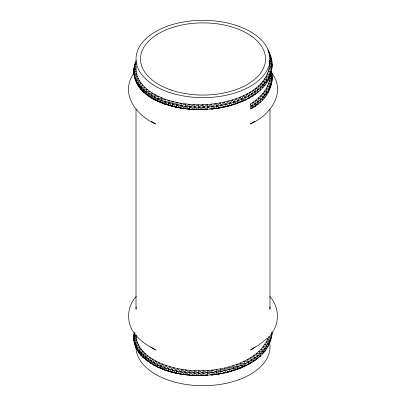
<?xml version="1.0" encoding="UTF-8"?>
<svg xmlns="http://www.w3.org/2000/svg" width="406" height="406" viewBox="0 0 406 406"><rect width="100%" height="100%" fill="white"/><g stroke="black" fill="none" stroke-linecap="round" stroke-linejoin="round"><path stroke-width="0.61" d="M134.3 332.555C132.422 339.969 137 346.516 139.192 353.2L139.192 350.774L141.115 349.094L141.055 355.453C136.259 350.312 133.386 343.349 133.934 336.269L136.015 335.057C136.416 349.541 150.022 359.036 162.222 363.964C180.584 371.201 201.016 372.287 220.336 368.866L220.874 371.241L220.874 373.672C193.698 378.072 161.72 375.586 141.055 355.453L141.095 354.453M269.929 76.262C269.411 88.381 260.19 98.039 250.365 104.063L250.365 108.925C264.392 102.632 275.248 86.752 271.477 70.954M136.157 306.809L136.015 309.342L136.015 109.315M134.193 69.061C132.32 98.81 171.266 108.219 194.256 109.539L189.526 109.219C184.882 104.799 178.153 105.915 172.454 103.946C168.546 102.936 164.699 101.703 160.954 100.201C154.503 97.536 148.317 94.04 143.186 89.264C135.203 82.352 131.072 70.279 136.284 60.524M136.071 64.59L134.523 65.386L136.157 66.716C134.741 79.424 145.257 89.553 155.635 94.948C170.129 102.53 186.78 105.124 203 104.758C228.888 103.779 270.284 92.812 269.843 60.387L271.918 61.524C274.324 99.643 223.259 110.894 193.987 109.518L189.526 106.788L185.126 106.321L185.126 108.752L189.932 109.255L189.526 109.219L189.932 104.393L185.126 106.321L185.664 103.946L180.797 105.692L180.797 108.123L185.664 108.808L180.797 105.692L181.467 103.337L176.569 104.9L176.569 107.331L185.664 108.808M134.081 336.219L133.934 338.7L134.081 333.788L134.081 336.219L134.193 334.996M134.3 67.838L134.523 65.386L134.523 67.817M134.3 333.768L134.411 332.544M134.893 65.376L135.259 62.935L136.279 62.448M271.918 332.93L271.918 335.361L268.696 336.904L266.427 342.045L261.012 349.327L262.814 351.144L262.814 353.575L256.14 353.788L258.693 351.601L260.429 353.489L260.429 355.92L253.359 355.869L256.14 353.788L257.795 355.737L257.795 358.168L250.365 357.843L253.359 355.869L254.927 357.879L254.927 360.31L247.168 359.701L250.365 357.843L251.837 359.909L251.837 362.34L243.778 361.431L247.168 359.701L248.538 361.822L248.538 364.253L240.215 363.035L243.778 361.431L245.046 363.603L245.046 366.034L236.49 364.497L240.215 363.035L241.372 365.248L241.372 367.679L232.628 365.816L236.49 364.497L237.535 366.755L237.535 369.186L228.634 366.988L232.628 365.816L233.546 368.11L233.546 370.541L224.533 368.003L228.634 366.988L229.431 369.313L229.431 371.744L220.336 368.866L224.533 368.003L225.203 370.358L225.203 372.789L216.068 369.567L216.474 371.962L216.474 374.393L216.068 374.428L220.874 373.672L211.744 370.105L212.013 372.515L212.013 374.946L211.744 374.966C235.815 372.15 269.838 361.294 272.066 332.626C266.925 359.493 235.942 369.795 212.013 372.515C185.973 374.611 154.31 370.972 137.598 348.455L138.299 344.557L136.284 346.085L136.284 348.515L135.259 343.669L136.589 339.852L134.523 341.223L134.523 343.654L134.081 338.751L136.015 335.057M252.979 107.351L251.837 108.559L251.837 106.128L253.359 102.089L254.927 104.098L254.927 106.529L253.882 106.808M198.483 109.645L203 109.605L203 107.174L207.38 104.545L207.517 109.392L198.483 109.645L198.62 104.799L193.987 107.088L198.62 109.661L193.987 109.518L194.256 104.677L189.526 106.788C212.049 108.503 235.906 104.743 254.927 91.944L257.795 92.233L258.246 91.38M258.246 103.535L257.795 104.388L256.693 104.707M135.523 333.686L133.934 336.269L134.081 341.182L134.081 338.751L136.157 337.457L134.523 341.223L135.259 346.1L135.259 343.669L137.304 342.222L136.284 346.085L137.598 350.885L137.598 348.455L139.573 346.856L139.192 350.774L141.055 355.453M134.239 72.902C119.166 93.081 136.096 115.517 155.635 124.003L151.25 121.176M271.761 333.087C280.104 322.379 278.973 306.225 269.751 296.41M255.536 93.547L254.927 94.375L253.882 94.659M255.841 105.286L254.927 106.529L251.837 106.128L250.365 104.063M136.249 296.41C127.027 306.225 125.896 322.379 134.239 333.087M252.979 95.202L251.837 96.405L250.857 96.648M268.894 344.313L269.716 343.451L269.716 341.02L267.701 339.492L271.477 338.081L271.477 335.65L269.929 334.625M267.458 338.127L258.957 344.973L250.365 350.063L255.217 346.912M249.908 97.156L248.538 98.318L247.624 98.526M263.469 352.286L264.945 351.149L264.945 348.718L263.078 346.968L268.402 346.074L268.402 343.643L266.427 342.045L270.741 340.786L270.741 338.355L268.696 336.904M254.75 121.176L250.365 124.003C269.904 115.517 286.834 93.081 271.761 72.902M246.315 99.216L245.046 100.099L240.215 101.962L243.27 100.586M251.837 106.128C262.286 99.78 272.005 89.33 272.066 76.414L271.918 73.679L270.98 72.263M258.998 356.828L260.429 355.92M255.826 359.305L257.795 358.168M136.157 66.716L134.081 67.853L133.934 72.765L133.934 70.334L136.015 69.121L134.081 67.853L134.081 70.284M252.902 361.376L254.927 360.31L253.882 360.589M220.874 107.742L216.474 106.027L216.068 103.631L212.013 106.58L212.013 109.011L207.517 106.961L211.744 104.169L212.013 106.58L216.474 108.458L216.474 106.027L220.336 102.931L220.874 105.311L220.874 107.742L211.744 109.031L220.874 107.742L229.431 105.809L229.431 103.378L232.628 99.881L233.546 102.175L237.535 103.251L239.677 102.221L238.089 102.794M248.726 363.822L251.837 362.34M220.874 373.672L220.336 373.728L225.203 372.789L224.533 372.865L232.628 370.678L241.372 367.679L240.215 367.897L243.27 366.522M238.089 368.729L239.682 368.105M240.215 367.897L248.538 364.253L247.624 364.456M271.477 72.151L270.741 72.42C268.006 80.571 261.84 87.072 254.927 91.944L254.927 94.375L251.837 93.974L250.365 91.908L248.538 95.887L248.538 98.318L245.046 97.668L243.778 95.496L241.372 99.313L241.372 101.744L237.535 100.82L236.49 98.562L233.546 102.175L233.546 104.606L224.533 106.93M264.012 85.554L264.945 85.214L264.885 78.602L266.808 80.281L268.402 80.139L268.402 77.708L267.701 73.562L269.716 75.085L270.741 74.851C270.498 71.253 272.345 67.898 272.066 64.26L271.918 63.955C272.127 58.946 270.34 54.018 267.767 49.781M264.012 351.489L264.945 351.149L258.693 351.601L261.012 349.327L266.808 348.642L266.808 346.211L264.885 344.537L269.716 343.451M237.535 369.186L228.634 371.85L229.431 371.744L224.533 372.865M211.744 374.966L216.474 374.393L207.38 370.48L207.38 375.342M189.932 375.19L189.526 375.154L189.932 370.328L198.483 375.58L198.62 370.734L207.517 375.327L194.256 375.474M207.517 375.327L198.62 375.596M264.945 85.214L262.814 85.209L261.007 83.392L260.429 89.985L257.795 89.802L256.14 87.853L254.927 91.944L253.359 89.934L251.837 93.974L251.837 96.405L248.538 95.887L247.168 93.766L245.046 97.668L245.046 100.099L241.372 99.313L240.215 97.1L237.535 100.82L237.535 103.251M185.664 374.738L176.569 373.261L176.569 370.835L177.366 368.506L180.797 371.627L185.126 374.687L193.987 375.454L194.256 370.612L203 375.54L203 370.688L212.013 374.946M189.526 109.219L194.256 109.539M177.366 373.368L172.454 372.312L172.454 369.881L173.372 367.587L176.569 370.835L180.797 374.058L181.467 374.134M161.801 102.804L160.954 102.632L157.462 98.673L158.832 96.552L154.163 97.014L154.163 99.445L158.249 101.165M161.801 368.739L159.365 367.653M158.832 101.414L157.462 101.104L154.163 97.014L155.635 94.948L151.073 95.237L151.073 97.668L155.635 99.81L154.163 99.445L151.073 95.237L152.641 93.228L148.205 93.344L148.205 95.775L149.87 96.643M158.832 367.349L157.462 367.034L156.092 366.065M155.635 365.745L154.163 365.38L153.021 364.365M152.118 97.947L151.073 97.668L148.205 93.344L149.86 91.396L145.571 91.35L145.571 93.781L147.713 95.019M146.728 360.081L145.571 359.716L145.571 357.285L147.307 355.402L148.205 359.28L151.073 363.603L152.118 363.883M144.541 358.087L143.186 357.625L143.186 355.194L144.993 353.377L145.571 357.285L148.205 361.71L149.306 362.035M146.728 94.146L145.571 93.781L143.186 89.264L144.988 87.447L141.055 87.087L141.055 89.518L142.531 90.563M144.541 92.152L143.186 91.69L141.055 87.087L142.922 85.341L139.187 84.839L139.187 87.27L137.598 82.519L139.573 80.921L136.284 80.149L136.284 82.58L137.106 83.382M161.695 102.693L157.462 101.104L157.462 98.673L162.222 98.029L160.954 100.201L160.954 102.632L173.372 106.514L181.467 108.199L180.797 108.123L176.569 104.9L177.366 102.571L172.454 103.946L172.454 106.377L177.366 107.433L176.569 107.331L172.454 103.946L173.372 101.652L168.465 102.845L168.465 105.276L173.372 106.514L172.454 106.377L168.465 102.845L169.51 100.586L164.628 101.591L164.628 104.022L169.51 105.448L168.465 105.276L164.628 101.591L165.785 99.379L160.954 100.201L164.628 104.022L165.785 104.24L162.222 102.891M159.401 101.657L161.659 102.647M159.401 367.592L161.659 368.582M269.208 55.363L270.741 56.099L270.741 57.317M269.929 58.007L271.477 58.804L271.477 61.235M270.878 73.11L271.918 73.679M269.985 75.196L272.066 76.414L270.675 73.993M193.987 375.454L185.664 369.876L185.126 372.256L185.126 374.687M145.246 93.01L143.186 91.69L143.186 89.264L147.307 89.467L145.571 91.35L148.205 95.775M189.526 375.154L185.126 372.256L181.467 369.272L180.797 371.627L180.797 374.058M150.783 346.912L155.635 350.063C148.576 346.166 141.527 341.862 136.249 335.645M136.259 63.981L135.259 62.935L135.259 64.153M268.483 52.141L269.716 53.435M268.843 53.866L270.741 56.099M269.741 56.5L271.477 58.804M269.726 58.215L271.918 61.524M269.843 60.387L272.066 64.26L269.985 63.047L271.918 66.995L271.477 73.384M145.571 359.716L143.186 355.194L142.922 351.276L141.055 353.022L143.186 357.625M270.259 75.765L271.918 79.15L271.918 81.581L271.477 81.87L271.477 84.301L270.741 84.575L268.696 83.123L269.716 87.239L269.716 89.67L268.402 89.863L266.427 88.264L266.808 94.862L264.945 94.938L263.078 93.187L262.814 99.795L260.429 99.709L258.693 97.826L257.795 101.957L257.795 104.388L254.927 104.098L256.14 100.008L257.795 101.957L260.429 102.139L261.012 95.547L262.814 97.364L264.945 97.369L264.885 90.756L266.808 92.431L268.402 92.294L268.402 89.863L267.701 85.712L269.716 87.239L270.741 87.006L270.741 84.575L269.411 80.5L271.477 81.87L269.843 77.856L271.918 79.15L271.918 76.11M141.055 89.518L139.187 84.839L141.115 83.159L137.598 82.519L137.598 84.95L136.284 80.149L138.299 78.622L135.259 77.734L135.259 80.165L134.523 75.288L136.589 73.917L134.081 72.816L134.081 75.247L133.934 70.334L136.157 71.522L134.081 72.816L134.523 77.719L134.523 75.288L137.304 76.287L135.259 77.734L136.284 82.58M269.843 306.809L269.985 309.342L269.985 109.315M271.918 63.955L271.918 66.995L269.843 65.701L271.477 69.72L269.411 68.345L270.741 72.42L268.696 70.969L269.716 75.085L269.716 77.516L268.402 77.708L266.427 76.11L266.808 82.712L264.945 82.783L263.078 81.038L262.814 87.64L260.429 87.554L258.693 85.671L257.795 89.802L257.795 92.233M151.073 363.603L151.073 361.173L149.86 357.331L148.205 359.28L148.205 361.71M134.523 332.534L134.523 333.752M269.843 344.496A66.985 38.671 0 0 1 205.192 385.68A66.985 38.671 0 0 1 136.015 347.028M203 104.758L203 107.174L207.517 109.392L203 109.605L198.483 107.214L203 104.758M169.51 366.522L168.465 368.78L168.465 371.211L176.569 373.261L172.454 369.881L169.51 366.522M165.785 365.314L164.628 367.526L164.628 369.957L172.454 372.312L168.465 368.78L165.785 365.314M162.222 363.964L160.954 366.136L160.954 368.567L157.462 364.603L155.635 360.883L154.163 362.949L154.163 365.38L151.073 361.173L152.641 359.163L154.163 362.949L157.462 367.034L157.462 364.603L158.832 362.487L160.954 366.136L164.628 369.957L162.222 368.826L168.465 371.211L164.628 367.526L162.222 363.964M228.634 101.053L225.203 104.423L225.203 106.854L220.874 105.311L224.533 102.068L225.203 104.423L229.431 105.809L236.49 103.423L233.546 104.606L229.431 103.378L228.634 101.053M169.51 92.466A66.985 38.671 0 0 0 269.985 58.971A66.985 38.671 0 0 0 169.51 25.482A66.985 38.671 0 0 0 169.51 92.466M171.743 90.233A62.519 36.093 0 0 0 265.519 58.971A62.519 36.093 0 0 0 171.743 27.715A62.519 36.093 0 0 0 171.743 90.233"/></g></svg>
